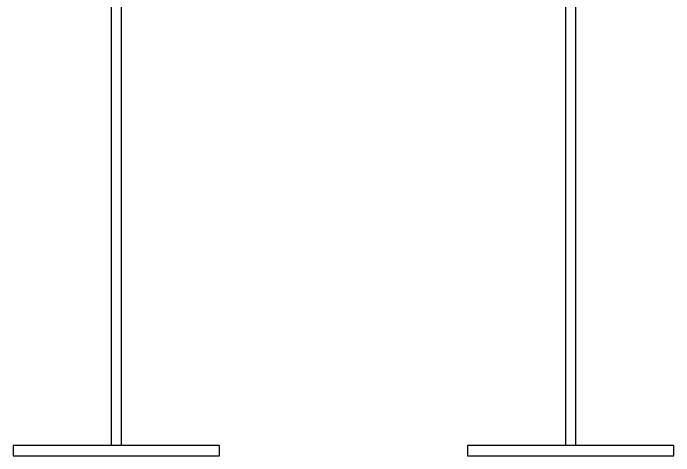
# Model space of a CAD drawing. Header units: inches. Extents: x 11.8 to 54.3, y 10.8 to 35.6.
# Drawn here: x 34.527 to 35.295, y 19.867 to 20.382 of the extents above; entities that cross this region are included whole.
import ezdxf

# ---------------------------------------------------------------- set-up
doc = ezdxf.new("R2010")
doc.units = ezdxf.units.IN
doc.header["$MEASUREMENT"] = 0
doc.layers.add('02', color=2, linetype='Continuous')

msp = doc.modelspace()

# ---------------------------------------------------------------- linework, layer by layer
at = {"layer": '02'}
for points in [[(34.64066, 20.67215), (34.64066, 20.66415, 0.805391), (34.64066, 20.64215), (34.64066, 19.87915)], [(34.65266, 19.87915), (34.65266, 20.64215, 0.805391), (34.65266, 20.66415), (34.65266, 20.67215)], [(35.16889, 20.67215), (35.16889, 20.66415, 0.805391), (35.16889, 20.64215), (35.16889, 19.87915)], [(35.18089, 19.87915), (35.18089, 20.64215, 0.805391), (35.18089, 20.66415), (35.18089, 20.67215)]]:
    msp.add_lwpolyline(points, format="xyb", dxfattribs=at)
for points in [[(34.52666, 19.86715), (34.76666, 19.86715), (34.76666, 19.87915), (34.52666, 19.87915)], [(35.05489, 19.86715), (35.29489, 19.86715), (35.29489, 19.87915), (35.05489, 19.87915)]]:
    msp.add_lwpolyline(points, close=True, dxfattribs=at)

doc.saveas('drawing.dxf')
